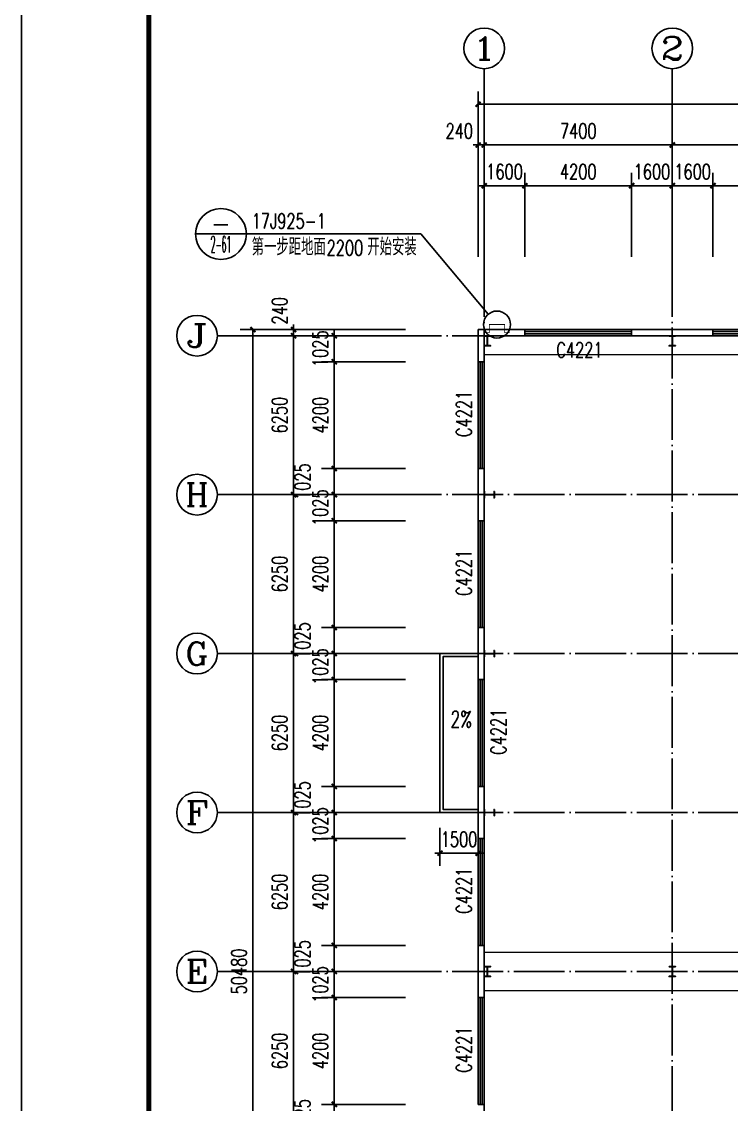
# Model space of a CAD drawing. Extents: x 13898408 to 14113608, y -853943 to -68012.
# Drawn here: x 13898408 to 13926331, y -393668 to -351093 of the extents above; entities that cross this region are included whole.
import ezdxf
from ezdxf.enums import TextEntityAlignment as Align

# ---------------------------------------------------------------- set-up
doc = ezdxf.new("R2010")
doc.units = 0
doc.header["$LTSCALE"] = 1000
doc.header["$MEASUREMENT"] = 0
doc.linetypes.add('DASH', pattern=[0.35, 0.25, -0.1])
doc.linetypes.add('DOTE', pattern=[2.42, 2, -0.2, 0.02, -0.2])
for name, color, linetype in [('AXIS', 3, 'Continuous'), ('AXIS_TEXT', 7, 'Continuous'), ('COLUMN', 2, 'Continuous'), ('DIM_LEAD', 3, 'Continuous'), ('DIM_SYMB', 3, 'Continuous'), ('DOTE', 1, 'DOTE'), ('PUB_DIM', 3, 'Continuous'), ('PUB_TEXT', 7, 'Continuous'), ('TK', 4, 'Continuous'), ('WALL-PARAPET', 6, 'Continuous'), ('WINDOW', 4, 'Continuous'), ('WINDOW_TEXT', 7, 'Continuous')]:
    doc.layers.add(name, color=color, linetype=linetype)
doc.styles.add('_TCH_AXIS', font='COMPLEX', dxfattribs={"bigfont": 'GBCBIG'})
doc.styles.add('_TCH_DIM', font='SIMPLEX', dxfattribs={"bigfont": 'GBCBIG'})
doc.styles.add('_TCH_DIM_T3', font='SIMPLEX', dxfattribs={"width": 0.705882, "bigfont": 'GBCBIG'})
doc.styles.add('_TCH_WINDOW', font='SIMPLEX', dxfattribs={"height": 3.5, "bigfont": 'GBCBIG'})
doc.styles.add('COMPLEX', font='COMPLEX')
doc.dimstyles.new('_TCH_ARCH&&200', dxfattribs={"dimtxt": 595, "dimasz": 200, "dimexe": 500, "dimexo": 600, "dimgap": 252.5, "dimtad": 1, "dimdec": 0, "dimzin": 0, "dimdsep": 46, "dimtxsty": '_TCH_DIM_T3', "dimblk": 'ARCHTICK', "dimcen": 0.09, "dimclrt": 7, "dimazin": 2, "dimtfac": 1, "dimtdec": 0, "dimtix": 1, "dimtmove": 2, "dimatfit": 3, "dimfxl": 0, "dimtolj": 1, "dimtzin": 0, "dimarcsym": 0})

# ---------------------------------------------------------------- blocks, each defined once
blk = doc.blocks.new('A$C797E1D2B')
at = {"layer": 'COLUMN'}
h = blk.add_hatch(color=256, dxfattribs=at)
h.paths.add_polyline_path([(125, 400), (250, 400), (250, 388), (130, 388), (130, 200), (125, 200)])
h.paths.add_polyline_path([(0, 400), (125, 400), (125, 200), (120, 200), (120, 388), (0, 388)])
h.paths.add_polyline_path([(0, 12), (120, 12), (120, 200), (125, 200), (125, 0), (0, 0)])
h.paths.add_polyline_path([(125, 200), (130, 200), (130, 12), (250, 12), (250, 0), (125, 0)])
blk.add_lwpolyline([(250, 0), (250, 12), (130, 12), (130, 388), (250, 388), (250, 400), (0, 400), (0, 388), (120, 388), (120, 12), (0, 12), (0, 0)], close=True, dxfattribs=at)
blk = doc.blocks.new('GeYuanFrame_86867253', base_point=(20.09, 4.53))
at = {"layer": 'TK'}
blk.add_lwpolyline([(20.09, 4.53), (20.09, 598.53), (1071.09, 598.53), (1071.09, 4.53)], close=True, dxfattribs=at)
at = {"layer": 'TK', "const_width": 1}
blk.add_lwpolyline([(45.09, 588.53), (1061.09, 588.53), (1061.09, 14.53), (45.09, 14.53)], close=True, dxfattribs=at)
blk = doc.blocks.new('$TCHSYS$WIN2D')
for p, q in [((-0.5, 0.5), (0.5, 0.5)), ((-0.5, 0.5), (-0.5, -0.5)), ((0.5, 0.5), (0.5, -0.5)), ((0.5, 0.167), (-0.5, 0.167)), ((0.5, -0.167), (-0.5, -0.167)), ((-0.5, -0.5), (0.5, -0.5))]:
    blk.add_line(p, q)
blk = doc.blocks.new('_AXISO')
blk.add_circle((0, 0), 0.5)
at = {"layer": 'AXIS_TEXT', "style": 'COMPLEX', "width": 1.041667}
blk.add_attdef('A', text='', height=0.56, dxfattribs=at).set_placement((-0.25, -0.28), (0.25, -0.28), align=Align.FIT)
blk = doc.blocks.new('_ArchTick')
at = {"color": 0, "linetype": 'ByBlock', "const_width": 0.4}
blk.add_lwpolyline([(-0.5, -0.5), (0.5, 0.5)], dxfattribs=at)
blk = doc.blocks.new('*D201')
at = {"layer": 'AXIS', "color": 0, "lineweight": -2}
for p, q in [((13913508, -363203), (13907008, -363203)), ((13907508, -413683), (13907508, -363203)), ((13913508, -413683), (13907008, -413683))]:
    blk.add_line(p, q, dxfattribs=at)
at = {"layer": 'Defpoints', "color": 0}
for p in [(13907508, -363203), (13914108, -363203), (13914108, -413683)]:
    blk.add_point(p, dxfattribs=at)
at = {"layer": 'AXIS', "color": 0, "lineweight": -2, "xscale": 200, "yscale": 200, "zscale": 200}
for p, rotation in [((13907508, -363203), 90), ((13907508, -413683), 270)]:
    blk.add_blockref('_ArchTick', p, dxfattribs=dict(at, rotation=rotation))
at = {"layer": 'AXIS', "color": 7, "insert": (13906958, -388443), "char_height": 595, "attachment_point": 5, "rotation": 90, "style": '_TCH_DIM_T3'}
blk.add_mtext('\\A1;50480', dxfattribs=at)
blk = doc.blocks.new('*D206')
at = {"layer": 'AXIS', "color": 0, "lineweight": -2}
for p, q in [((13913508, -388443), (13908608, -388443)), ((13909108, -394693), (13909108, -388443)), ((13913508, -394693), (13908608, -394693))]:
    blk.add_line(p, q, dxfattribs=at)
at = {"layer": 'Defpoints', "color": 0}
for p in [(13909108, -388443), (13914108, -388443), (13914108, -394693)]:
    blk.add_point(p, dxfattribs=at)
at = {"layer": 'AXIS', "color": 0, "lineweight": -2, "xscale": 200, "yscale": 200, "zscale": 200}
for p, rotation in [((13909108, -388443), 90), ((13909108, -394693), 270)]:
    blk.add_blockref('_ArchTick', p, dxfattribs=dict(at, rotation=rotation))
at = {"layer": 'AXIS', "color": 7, "insert": (13908558, -391568), "char_height": 595, "attachment_point": 5, "rotation": 90, "style": '_TCH_DIM_T3'}
blk.add_mtext('\\A1;6250', dxfattribs=at)
blk = doc.blocks.new('*D207')
at = {"layer": 'AXIS', "color": 0, "lineweight": -2}
for p, q in [((13913508, -382193), (13908608, -382193)), ((13909108, -388443), (13909108, -382193)), ((13913508, -388443), (13908608, -388443))]:
    blk.add_line(p, q, dxfattribs=at)
at = {"layer": 'Defpoints', "color": 0}
for p in [(13909108, -382193), (13914108, -382193), (13914108, -388443)]:
    blk.add_point(p, dxfattribs=at)
at = {"layer": 'AXIS', "color": 0, "lineweight": -2, "xscale": 200, "yscale": 200, "zscale": 200}
for p, rotation in [((13909108, -382193), 90), ((13909108, -388443), 270)]:
    blk.add_blockref('_ArchTick', p, dxfattribs=dict(at, rotation=rotation))
at = {"layer": 'AXIS', "color": 7, "insert": (13908558, -385318), "char_height": 595, "attachment_point": 5, "rotation": 90, "style": '_TCH_DIM_T3'}
blk.add_mtext('\\A1;6250', dxfattribs=at)
blk = doc.blocks.new('*D208')
at = {"layer": 'AXIS', "color": 0, "lineweight": -2}
for p, q in [((13913508, -375943), (13908608, -375943)), ((13909108, -382193), (13909108, -375943)), ((13913508, -382193), (13908608, -382193))]:
    blk.add_line(p, q, dxfattribs=at)
at = {"layer": 'Defpoints', "color": 0}
for p in [(13909108, -375943), (13914108, -375943), (13914108, -382193)]:
    blk.add_point(p, dxfattribs=at)
at = {"layer": 'AXIS', "color": 0, "lineweight": -2, "xscale": 200, "yscale": 200, "zscale": 200}
for p, rotation in [((13909108, -375943), 90), ((13909108, -382193), 270)]:
    blk.add_blockref('_ArchTick', p, dxfattribs=dict(at, rotation=rotation))
at = {"layer": 'AXIS', "color": 7, "insert": (13908558, -379068), "char_height": 595, "attachment_point": 5, "rotation": 90, "style": '_TCH_DIM_T3'}
blk.add_mtext('\\A1;6250', dxfattribs=at)
blk = doc.blocks.new('*D209')
at = {"layer": 'AXIS', "color": 0, "lineweight": -2}
for p, q in [((13913508, -369693), (13908608, -369693)), ((13909108, -375943), (13909108, -369693)), ((13913508, -375943), (13908608, -375943))]:
    blk.add_line(p, q, dxfattribs=at)
at = {"layer": 'Defpoints', "color": 0}
for p in [(13909108, -369693), (13914108, -369693), (13914108, -375943)]:
    blk.add_point(p, dxfattribs=at)
at = {"layer": 'AXIS', "color": 0, "lineweight": -2, "xscale": 200, "yscale": 200, "zscale": 200}
for p, rotation in [((13909108, -369693), 90), ((13909108, -375943), 270)]:
    blk.add_blockref('_ArchTick', p, dxfattribs=dict(at, rotation=rotation))
at = {"layer": 'AXIS', "color": 7, "insert": (13908558, -372818), "char_height": 595, "attachment_point": 5, "rotation": 90, "style": '_TCH_DIM_T3'}
blk.add_mtext('\\A1;6250', dxfattribs=at)
blk = doc.blocks.new('*D210')
at = {"layer": 'AXIS', "color": 0, "lineweight": -2}
for p, q in [((13913508, -363443), (13908608, -363443)), ((13909108, -369693), (13909108, -363443)), ((13913508, -369693), (13908608, -369693))]:
    blk.add_line(p, q, dxfattribs=at)
at = {"layer": 'Defpoints', "color": 0}
for p in [(13909108, -363443), (13914108, -363443), (13914108, -369693)]:
    blk.add_point(p, dxfattribs=at)
at = {"layer": 'AXIS', "color": 0, "lineweight": -2, "xscale": 200, "yscale": 200, "zscale": 200}
for p, rotation in [((13909108, -363443), 90), ((13909108, -369693), 270)]:
    blk.add_blockref('_ArchTick', p, dxfattribs=dict(at, rotation=rotation))
at = {"layer": 'AXIS', "color": 7, "insert": (13908558, -366568), "char_height": 595, "attachment_point": 5, "rotation": 90, "style": '_TCH_DIM_T3'}
blk.add_mtext('\\A1;6250', dxfattribs=at)
blk = doc.blocks.new('*D211')
at = {"layer": 'AXIS', "color": 0, "lineweight": -2}
for p, q in [((13909108, -363203), (13909108, -363003)), ((13913508, -363203), (13908608, -363203)), ((13913508, -363443), (13908608, -363443)), ((13909108, -363443), (13909108, -363203)), ((13909108, -363443), (13909108, -363643))]:
    blk.add_line(p, q, dxfattribs=at)
at = {"layer": 'Defpoints', "color": 0}
for p in [(13909108, -363203), (13914108, -363203), (13914108, -363443)]:
    blk.add_point(p, dxfattribs=at)
at = {"layer": 'AXIS', "color": 0, "lineweight": -2, "xscale": 200, "yscale": 200, "zscale": 200}
for p, rotation in [((13909108, -363203), 270), ((13909108, -363443), 90)]:
    blk.add_blockref('_ArchTick', p, dxfattribs=dict(at, rotation=rotation))
at = {"layer": 'AXIS', "color": 7, "insert": (13908558, -362463), "char_height": 595, "attachment_point": 5, "rotation": 90, "style": '_TCH_DIM_T3'}
blk.add_mtext('\\A1;240', dxfattribs=at)
blk = doc.blocks.new('*D212')
at = {"layer": 'AXIS', "color": 0, "lineweight": -2}
for p, q in [((13916368, -360343), (13916368, -353843)), ((14079648, -360343), (14079648, -353843)), ((13916368, -354343), (14079648, -354343))]:
    blk.add_line(p, q, dxfattribs=at)
at = {"layer": 'Defpoints', "color": 0}
for p in [(14079648, -354343), (13916368, -360943), (14079648, -360943)]:
    blk.add_point(p, dxfattribs=at)
at = {"layer": 'AXIS', "color": 0, "lineweight": -2, "xscale": 200, "yscale": 200, "zscale": 200, "rotation": 180}
blk.add_blockref('_ArchTick', (13916368, -354343), dxfattribs=at)
at = {"layer": 'AXIS', "color": 0, "lineweight": -2, "xscale": 200, "yscale": 200, "zscale": 200}
blk.add_blockref('_ArchTick', (14079648, -354343), dxfattribs=at)
at = {"layer": 'AXIS', "color": 7, "insert": (13998008, -353793), "char_height": 595, "attachment_point": 5, "style": '_TCH_DIM_T3'}
blk.add_mtext('\\A1;163280', dxfattribs=at)
blk = doc.blocks.new('*D213')
at = {"layer": 'AXIS', "color": 0, "lineweight": -2}
for p, q in [((13916368, -360343), (13916368, -355443)), ((13916608, -360343), (13916608, -355443)), ((13916368, -355943), (13916168, -355943)), ((13916368, -355943), (13916608, -355943)), ((13916608, -355943), (13916808, -355943))]:
    blk.add_line(p, q, dxfattribs=at)
at = {"layer": 'Defpoints', "color": 0}
for p in [(13916608, -355943), (13916368, -360943), (13916608, -360943)]:
    blk.add_point(p, dxfattribs=at)
at = {"layer": 'AXIS', "color": 0, "lineweight": -2, "xscale": 200, "yscale": 200, "zscale": 200}
blk.add_blockref('_ArchTick', (13916368, -355943), dxfattribs=at)
at = {"layer": 'AXIS', "color": 0, "lineweight": -2, "xscale": 200, "yscale": 200, "zscale": 200, "rotation": 180}
blk.add_blockref('_ArchTick', (13916608, -355943), dxfattribs=at)
at = {"layer": 'AXIS', "color": 7, "insert": (13915628, -355393), "char_height": 595, "attachment_point": 5, "style": '_TCH_DIM_T3'}
blk.add_mtext('\\A1;240', dxfattribs=at)
blk = doc.blocks.new('*D214')
at = {"layer": 'AXIS', "color": 0, "lineweight": -2}
for p, q in [((13916608, -360343), (13916608, -355443)), ((13924008, -360343), (13924008, -355443)), ((13916608, -355943), (13924008, -355943))]:
    blk.add_line(p, q, dxfattribs=at)
at = {"layer": 'Defpoints', "color": 0}
for p in [(13924008, -355943), (13916608, -360943), (13924008, -360943)]:
    blk.add_point(p, dxfattribs=at)
at = {"layer": 'AXIS', "color": 0, "lineweight": -2, "xscale": 200, "yscale": 200, "zscale": 200, "rotation": 180}
blk.add_blockref('_ArchTick', (13916608, -355943), dxfattribs=at)
at = {"layer": 'AXIS', "color": 0, "lineweight": -2, "xscale": 200, "yscale": 200, "zscale": 200}
blk.add_blockref('_ArchTick', (13924008, -355943), dxfattribs=at)
at = {"layer": 'AXIS', "color": 7, "insert": (13920308, -355393), "char_height": 595, "attachment_point": 5, "style": '_TCH_DIM_T3'}
blk.add_mtext('\\A1;7400', dxfattribs=at)
blk = doc.blocks.new('*D215')
at = {"layer": 'AXIS', "color": 0, "lineweight": -2}
for p, q in [((13924008, -360343), (13924008, -355443)), ((13931408, -360343), (13931408, -355443)), ((13924008, -355943), (13931408, -355943))]:
    blk.add_line(p, q, dxfattribs=at)
at = {"layer": 'Defpoints', "color": 0}
for p in [(13931408, -355943), (13924008, -360943), (13931408, -360943)]:
    blk.add_point(p, dxfattribs=at)
at = {"layer": 'AXIS', "color": 0, "lineweight": -2, "xscale": 200, "yscale": 200, "zscale": 200, "rotation": 180}
blk.add_blockref('_ArchTick', (13924008, -355943), dxfattribs=at)
at = {"layer": 'AXIS', "color": 0, "lineweight": -2, "xscale": 200, "yscale": 200, "zscale": 200}
blk.add_blockref('_ArchTick', (13931408, -355943), dxfattribs=at)
at = {"layer": 'AXIS', "color": 7, "insert": (13927708, -355393), "char_height": 595, "attachment_point": 5, "style": '_TCH_DIM_T3'}
blk.add_mtext('\\A1;7400', dxfattribs=at)
blk = doc.blocks.new('*D346')
at = {"layer": 'Defpoints', "color": 0}
for p in [(13914868, -382193), (13916368, -382193), (13916368, -383793)]:
    blk.add_point(p, dxfattribs=at)
at = {"layer": 'PUB_DIM', "color": 0, "lineweight": -2}
for p, q in [((13914868, -382793), (13914868, -384293)), ((13916368, -382793), (13916368, -384293)), ((13914868, -383793), (13914668, -383793)), ((13914868, -383793), (13916368, -383793)), ((13916368, -383793), (13916568, -383793))]:
    blk.add_line(p, q, dxfattribs=at)
at = {"layer": 'PUB_DIM', "color": 0, "lineweight": -2, "xscale": 200, "yscale": 200, "zscale": 200}
blk.add_blockref('_ArchTick', (13914868, -383793), dxfattribs=at)
at = {"layer": 'PUB_DIM', "color": 0, "lineweight": -2, "xscale": 200, "yscale": 200, "zscale": 200, "rotation": 180}
blk.add_blockref('_ArchTick', (13916368, -383793), dxfattribs=at)
at = {"layer": 'PUB_DIM', "color": 7, "insert": (13915618, -383243), "char_height": 595, "attachment_point": 5, "style": '_TCH_DIM_T3'}
blk.add_mtext('\\A1;1500', dxfattribs=at)
blk = doc.blocks.new('*D603')
at = {"layer": 'Defpoints', "color": 0}
for p in [(13910708, -393668), (13914108, -393668), (13914108, -394693)]:
    blk.add_point(p, dxfattribs=at)
at = {"layer": 'PUB_DIM', "color": 0, "lineweight": -2}
for p, q in [((13913508, -393668), (13910208, -393668)), ((13910708, -394693), (13910708, -393668)), ((13913508, -394693), (13910208, -394693))]:
    blk.add_line(p, q, dxfattribs=at)
at = {"layer": 'PUB_DIM', "color": 0, "lineweight": -2, "xscale": 200, "yscale": 200, "zscale": 200}
for p, rotation in [((13910708, -393668), 90), ((13910708, -394693), 270)]:
    blk.add_blockref('_ArchTick', p, dxfattribs=dict(at, rotation=rotation))
at = {"layer": 'PUB_DIM', "color": 7, "insert": (13909458, -394181), "char_height": 595, "attachment_point": 5, "rotation": 90, "style": '_TCH_DIM_T3'}
blk.add_mtext('\\A1;1025', dxfattribs=at)
blk = doc.blocks.new('*D604')
at = {"layer": 'Defpoints', "color": 0}
for p in [(13910708, -389468), (13914108, -389468), (13914108, -393668)]:
    blk.add_point(p, dxfattribs=at)
at = {"layer": 'PUB_DIM', "color": 0, "lineweight": -2}
for p, q in [((13913508, -389468), (13910208, -389468)), ((13910708, -393668), (13910708, -389468)), ((13913508, -393668), (13910208, -393668))]:
    blk.add_line(p, q, dxfattribs=at)
at = {"layer": 'PUB_DIM', "color": 0, "lineweight": -2, "xscale": 200, "yscale": 200, "zscale": 200}
for p, rotation in [((13910708, -389468), 90), ((13910708, -393668), 270)]:
    blk.add_blockref('_ArchTick', p, dxfattribs=dict(at, rotation=rotation))
at = {"layer": 'PUB_DIM', "color": 7, "insert": (13910158, -391568), "char_height": 595, "attachment_point": 5, "rotation": 90, "style": '_TCH_DIM_T3'}
blk.add_mtext('\\A1;4200', dxfattribs=at)
blk = doc.blocks.new('*D605')
at = {"layer": 'Defpoints', "color": 0}
for p in [(13910708, -388443), (13914108, -388443), (13914108, -389468)]:
    blk.add_point(p, dxfattribs=at)
at = {"layer": 'PUB_DIM', "color": 0, "lineweight": -2}
for p, q in [((13910708, -388443), (13910708, -388243)), ((13913508, -388443), (13910208, -388443)), ((13910708, -389468), (13910708, -388443)), ((13913508, -389468), (13910208, -389468)), ((13910708, -389468), (13910708, -389668))]:
    blk.add_line(p, q, dxfattribs=at)
at = {"layer": 'PUB_DIM', "color": 0, "lineweight": -2, "xscale": 200, "yscale": 200, "zscale": 200}
for p, rotation in [((13910708, -388443), 270), ((13910708, -389468), 90)]:
    blk.add_blockref('_ArchTick', p, dxfattribs=dict(at, rotation=rotation))
at = {"layer": 'PUB_DIM', "color": 7, "insert": (13910158, -388956), "char_height": 595, "attachment_point": 5, "rotation": 90, "style": '_TCH_DIM_T3'}
blk.add_mtext('\\A1;1025', dxfattribs=at)
blk = doc.blocks.new('*D606')
at = {"layer": 'Defpoints', "color": 0}
for p in [(13910708, -387418), (13914108, -387418), (13914108, -388443)]:
    blk.add_point(p, dxfattribs=at)
at = {"layer": 'PUB_DIM', "color": 0, "lineweight": -2}
for p, q in [((13913508, -387418), (13910208, -387418)), ((13910708, -388443), (13910708, -387418)), ((13913508, -388443), (13910208, -388443))]:
    blk.add_line(p, q, dxfattribs=at)
at = {"layer": 'PUB_DIM', "color": 0, "lineweight": -2, "xscale": 200, "yscale": 200, "zscale": 200}
for p, rotation in [((13910708, -387418), 90), ((13910708, -388443), 270)]:
    blk.add_blockref('_ArchTick', p, dxfattribs=dict(at, rotation=rotation))
at = {"layer": 'PUB_DIM', "color": 7, "insert": (13909458, -387931), "char_height": 595, "attachment_point": 5, "rotation": 90, "style": '_TCH_DIM_T3'}
blk.add_mtext('\\A1;1025', dxfattribs=at)
blk = doc.blocks.new('*D607')
at = {"layer": 'Defpoints', "color": 0}
for p in [(13910708, -383218), (13914108, -383218), (13914108, -387418)]:
    blk.add_point(p, dxfattribs=at)
at = {"layer": 'PUB_DIM', "color": 0, "lineweight": -2}
for p, q in [((13913508, -383218), (13910208, -383218)), ((13910708, -387418), (13910708, -383218)), ((13913508, -387418), (13910208, -387418))]:
    blk.add_line(p, q, dxfattribs=at)
at = {"layer": 'PUB_DIM', "color": 0, "lineweight": -2, "xscale": 200, "yscale": 200, "zscale": 200}
for p, rotation in [((13910708, -383218), 90), ((13910708, -387418), 270)]:
    blk.add_blockref('_ArchTick', p, dxfattribs=dict(at, rotation=rotation))
at = {"layer": 'PUB_DIM', "color": 7, "insert": (13910158, -385318), "char_height": 595, "attachment_point": 5, "rotation": 90, "style": '_TCH_DIM_T3'}
blk.add_mtext('\\A1;4200', dxfattribs=at)
blk = doc.blocks.new('*D608')
at = {"layer": 'Defpoints', "color": 0}
for p in [(13910708, -382193), (13914108, -382193), (13914108, -383218)]:
    blk.add_point(p, dxfattribs=at)
at = {"layer": 'PUB_DIM', "color": 0, "lineweight": -2}
for p, q in [((13913508, -382193), (13910208, -382193)), ((13910708, -382193), (13910708, -381993)), ((13910708, -383218), (13910708, -382193)), ((13913508, -383218), (13910208, -383218)), ((13910708, -383218), (13910708, -383418))]:
    blk.add_line(p, q, dxfattribs=at)
at = {"layer": 'PUB_DIM', "color": 0, "lineweight": -2, "xscale": 200, "yscale": 200, "zscale": 200}
for p, rotation in [((13910708, -382193), 270), ((13910708, -383218), 90)]:
    blk.add_blockref('_ArchTick', p, dxfattribs=dict(at, rotation=rotation))
at = {"layer": 'PUB_DIM', "color": 7, "insert": (13910158, -382706), "char_height": 595, "attachment_point": 5, "rotation": 90, "style": '_TCH_DIM_T3'}
blk.add_mtext('\\A1;1025', dxfattribs=at)
blk = doc.blocks.new('*D609')
at = {"layer": 'Defpoints', "color": 0}
for p in [(13910708, -381168), (13914108, -381168), (13914108, -382193)]:
    blk.add_point(p, dxfattribs=at)
at = {"layer": 'PUB_DIM', "color": 0, "lineweight": -2}
for p, q in [((13913508, -381168), (13910208, -381168)), ((13910708, -382193), (13910708, -381168)), ((13913508, -382193), (13910208, -382193))]:
    blk.add_line(p, q, dxfattribs=at)
at = {"layer": 'PUB_DIM', "color": 0, "lineweight": -2, "xscale": 200, "yscale": 200, "zscale": 200}
for p, rotation in [((13910708, -381168), 90), ((13910708, -382193), 270)]:
    blk.add_blockref('_ArchTick', p, dxfattribs=dict(at, rotation=rotation))
at = {"layer": 'PUB_DIM', "color": 7, "insert": (13909458, -381681), "char_height": 595, "attachment_point": 5, "rotation": 90, "style": '_TCH_DIM_T3'}
blk.add_mtext('\\A1;1025', dxfattribs=at)
blk = doc.blocks.new('*D610')
at = {"layer": 'Defpoints', "color": 0}
for p in [(13910708, -376968), (13914108, -376968), (13914108, -381168)]:
    blk.add_point(p, dxfattribs=at)
at = {"layer": 'PUB_DIM', "color": 0, "lineweight": -2}
for p, q in [((13913508, -376968), (13910208, -376968)), ((13910708, -381168), (13910708, -376968)), ((13913508, -381168), (13910208, -381168))]:
    blk.add_line(p, q, dxfattribs=at)
at = {"layer": 'PUB_DIM', "color": 0, "lineweight": -2, "xscale": 200, "yscale": 200, "zscale": 200}
for p, rotation in [((13910708, -376968), 90), ((13910708, -381168), 270)]:
    blk.add_blockref('_ArchTick', p, dxfattribs=dict(at, rotation=rotation))
at = {"layer": 'PUB_DIM', "color": 7, "insert": (13910158, -379068), "char_height": 595, "attachment_point": 5, "rotation": 90, "style": '_TCH_DIM_T3'}
blk.add_mtext('\\A1;4200', dxfattribs=at)
blk = doc.blocks.new('*D611')
at = {"layer": 'Defpoints', "color": 0}
for p in [(13910708, -375943), (13914108, -375943), (13914108, -376968)]:
    blk.add_point(p, dxfattribs=at)
at = {"layer": 'PUB_DIM', "color": 0, "lineweight": -2}
for p, q in [((13910708, -375943), (13910708, -375743)), ((13913508, -375943), (13910208, -375943)), ((13910708, -376968), (13910708, -375943)), ((13913508, -376968), (13910208, -376968)), ((13910708, -376968), (13910708, -377168))]:
    blk.add_line(p, q, dxfattribs=at)
at = {"layer": 'PUB_DIM', "color": 0, "lineweight": -2, "xscale": 200, "yscale": 200, "zscale": 200}
for p, rotation in [((13910708, -375943), 270), ((13910708, -376968), 90)]:
    blk.add_blockref('_ArchTick', p, dxfattribs=dict(at, rotation=rotation))
at = {"layer": 'PUB_DIM', "color": 7, "insert": (13910158, -376456), "char_height": 595, "attachment_point": 5, "rotation": 90, "style": '_TCH_DIM_T3'}
blk.add_mtext('\\A1;1025', dxfattribs=at)
blk = doc.blocks.new('*D612')
at = {"layer": 'Defpoints', "color": 0}
for p in [(13910708, -374918), (13914108, -374918), (13914108, -375943)]:
    blk.add_point(p, dxfattribs=at)
at = {"layer": 'PUB_DIM', "color": 0, "lineweight": -2}
for p, q in [((13913508, -374918), (13910208, -374918)), ((13910708, -375943), (13910708, -374918)), ((13913508, -375943), (13910208, -375943))]:
    blk.add_line(p, q, dxfattribs=at)
at = {"layer": 'PUB_DIM', "color": 0, "lineweight": -2, "xscale": 200, "yscale": 200, "zscale": 200}
for p, rotation in [((13910708, -374918), 90), ((13910708, -375943), 270)]:
    blk.add_blockref('_ArchTick', p, dxfattribs=dict(at, rotation=rotation))
at = {"layer": 'PUB_DIM', "color": 7, "insert": (13909458, -375431), "char_height": 595, "attachment_point": 5, "rotation": 90, "style": '_TCH_DIM_T3'}
blk.add_mtext('\\A1;1025', dxfattribs=at)
blk = doc.blocks.new('*D613')
at = {"layer": 'Defpoints', "color": 0}
for p in [(13910708, -370718), (13914108, -370718), (13914108, -374918)]:
    blk.add_point(p, dxfattribs=at)
at = {"layer": 'PUB_DIM', "color": 0, "lineweight": -2}
for p, q in [((13913508, -370718), (13910208, -370718)), ((13910708, -374918), (13910708, -370718)), ((13913508, -374918), (13910208, -374918))]:
    blk.add_line(p, q, dxfattribs=at)
at = {"layer": 'PUB_DIM', "color": 0, "lineweight": -2, "xscale": 200, "yscale": 200, "zscale": 200}
for p, rotation in [((13910708, -370718), 90), ((13910708, -374918), 270)]:
    blk.add_blockref('_ArchTick', p, dxfattribs=dict(at, rotation=rotation))
at = {"layer": 'PUB_DIM', "color": 7, "insert": (13910158, -372818), "char_height": 595, "attachment_point": 5, "rotation": 90, "style": '_TCH_DIM_T3'}
blk.add_mtext('\\A1;4200', dxfattribs=at)
blk = doc.blocks.new('*D614')
at = {"layer": 'Defpoints', "color": 0}
for p in [(13910708, -369693), (13914108, -369693), (13914108, -370718)]:
    blk.add_point(p, dxfattribs=at)
at = {"layer": 'PUB_DIM', "color": 0, "lineweight": -2}
for p, q in [((13910708, -369693), (13910708, -369493)), ((13913508, -369693), (13910208, -369693)), ((13910708, -370718), (13910708, -369693)), ((13913508, -370718), (13910208, -370718)), ((13910708, -370718), (13910708, -370918))]:
    blk.add_line(p, q, dxfattribs=at)
at = {"layer": 'PUB_DIM', "color": 0, "lineweight": -2, "xscale": 200, "yscale": 200, "zscale": 200}
for p, rotation in [((13910708, -369693), 270), ((13910708, -370718), 90)]:
    blk.add_blockref('_ArchTick', p, dxfattribs=dict(at, rotation=rotation))
at = {"layer": 'PUB_DIM', "color": 7, "insert": (13910158, -370206), "char_height": 595, "attachment_point": 5, "rotation": 90, "style": '_TCH_DIM_T3'}
blk.add_mtext('\\A1;1025', dxfattribs=at)
blk = doc.blocks.new('*D615')
at = {"layer": 'Defpoints', "color": 0}
for p in [(13910708, -368668), (13914108, -368668), (13914108, -369693)]:
    blk.add_point(p, dxfattribs=at)
at = {"layer": 'PUB_DIM', "color": 0, "lineweight": -2}
for p, q in [((13913508, -368668), (13910208, -368668)), ((13910708, -369693), (13910708, -368668)), ((13913508, -369693), (13910208, -369693))]:
    blk.add_line(p, q, dxfattribs=at)
at = {"layer": 'PUB_DIM', "color": 0, "lineweight": -2, "xscale": 200, "yscale": 200, "zscale": 200}
for p, rotation in [((13910708, -368668), 90), ((13910708, -369693), 270)]:
    blk.add_blockref('_ArchTick', p, dxfattribs=dict(at, rotation=rotation))
at = {"layer": 'PUB_DIM', "color": 7, "insert": (13909458, -369181), "char_height": 595, "attachment_point": 5, "rotation": 90, "style": '_TCH_DIM_T3'}
blk.add_mtext('\\A1;1025', dxfattribs=at)
blk = doc.blocks.new('*D616')
at = {"layer": 'Defpoints', "color": 0}
for p in [(13910708, -364468), (13914108, -364468), (13914108, -368668)]:
    blk.add_point(p, dxfattribs=at)
at = {"layer": 'PUB_DIM', "color": 0, "lineweight": -2}
for p, q in [((13913508, -364468), (13910208, -364468)), ((13910708, -368668), (13910708, -364468)), ((13913508, -368668), (13910208, -368668))]:
    blk.add_line(p, q, dxfattribs=at)
at = {"layer": 'PUB_DIM', "color": 0, "lineweight": -2, "xscale": 200, "yscale": 200, "zscale": 200}
for p, rotation in [((13910708, -364468), 90), ((13910708, -368668), 270)]:
    blk.add_blockref('_ArchTick', p, dxfattribs=dict(at, rotation=rotation))
at = {"layer": 'PUB_DIM', "color": 7, "insert": (13910158, -366568), "char_height": 595, "attachment_point": 5, "rotation": 90, "style": '_TCH_DIM_T3'}
blk.add_mtext('\\A1;4200', dxfattribs=at)
blk = doc.blocks.new('*D617')
at = {"layer": 'Defpoints', "color": 0}
for p in [(13910708, -363443), (13914108, -363443), (13914108, -364468)]:
    blk.add_point(p, dxfattribs=at)
at = {"layer": 'PUB_DIM', "color": 0, "lineweight": -2}
for p, q in [((13913508, -363443), (13910208, -363443)), ((13910708, -363443), (13910708, -363243)), ((13910708, -364468), (13910708, -363443)), ((13913508, -364468), (13910208, -364468)), ((13910708, -364468), (13910708, -364668))]:
    blk.add_line(p, q, dxfattribs=at)
at = {"layer": 'PUB_DIM', "color": 0, "lineweight": -2, "xscale": 200, "yscale": 200, "zscale": 200}
for p, rotation in [((13910708, -363443), 270), ((13910708, -364468), 90)]:
    blk.add_blockref('_ArchTick', p, dxfattribs=dict(at, rotation=rotation))
at = {"layer": 'PUB_DIM', "color": 7, "insert": (13910158, -363956), "char_height": 595, "attachment_point": 5, "rotation": 90, "style": '_TCH_DIM_T3'}
blk.add_mtext('\\A1;1025', dxfattribs=at)
blk = doc.blocks.new('*D642')
at = {"layer": 'Defpoints', "color": 0}
for p in [(13918208, -357543), (13916608, -360943), (13918208, -360943)]:
    blk.add_point(p, dxfattribs=at)
at = {"layer": 'PUB_DIM', "color": 0, "lineweight": -2}
for p, q in [((13916608, -360343), (13916608, -357043)), ((13918208, -360343), (13918208, -357043)), ((13916608, -357543), (13916408, -357543)), ((13916608, -357543), (13918208, -357543)), ((13918208, -357543), (13918408, -357543))]:
    blk.add_line(p, q, dxfattribs=at)
at = {"layer": 'PUB_DIM', "color": 0, "lineweight": -2, "xscale": 200, "yscale": 200, "zscale": 200}
blk.add_blockref('_ArchTick', (13916608, -357543), dxfattribs=at)
at = {"layer": 'PUB_DIM', "color": 0, "lineweight": -2, "xscale": 200, "yscale": 200, "zscale": 200, "rotation": 180}
blk.add_blockref('_ArchTick', (13918208, -357543), dxfattribs=at)
at = {"layer": 'PUB_DIM', "color": 7, "insert": (13917408, -356993), "char_height": 595, "attachment_point": 5, "style": '_TCH_DIM_T3'}
blk.add_mtext('\\A1;1600', dxfattribs=at)
blk = doc.blocks.new('*D643')
at = {"layer": 'Defpoints', "color": 0}
for p in [(13922408, -357543), (13918208, -360943), (13922408, -360943)]:
    blk.add_point(p, dxfattribs=at)
at = {"layer": 'PUB_DIM', "color": 0, "lineweight": -2}
for p, q in [((13918208, -360343), (13918208, -357043)), ((13922408, -360343), (13922408, -357043)), ((13918208, -357543), (13922408, -357543))]:
    blk.add_line(p, q, dxfattribs=at)
at = {"layer": 'PUB_DIM', "color": 0, "lineweight": -2, "xscale": 200, "yscale": 200, "zscale": 200, "rotation": 180}
blk.add_blockref('_ArchTick', (13918208, -357543), dxfattribs=at)
at = {"layer": 'PUB_DIM', "color": 0, "lineweight": -2, "xscale": 200, "yscale": 200, "zscale": 200}
blk.add_blockref('_ArchTick', (13922408, -357543), dxfattribs=at)
at = {"layer": 'PUB_DIM', "color": 7, "insert": (13920308, -356993), "char_height": 595, "attachment_point": 5, "style": '_TCH_DIM_T3'}
blk.add_mtext('\\A1;4200', dxfattribs=at)
blk = doc.blocks.new('*D644')
at = {"layer": 'Defpoints', "color": 0}
for p in [(13924008, -357543), (13922408, -360943), (13924008, -360943)]:
    blk.add_point(p, dxfattribs=at)
at = {"layer": 'PUB_DIM', "color": 0, "lineweight": -2}
for p, q in [((13922408, -360343), (13922408, -357043)), ((13924008, -360343), (13924008, -357043)), ((13922408, -357543), (13922208, -357543)), ((13922408, -357543), (13924008, -357543)), ((13924008, -357543), (13924208, -357543))]:
    blk.add_line(p, q, dxfattribs=at)
at = {"layer": 'PUB_DIM', "color": 0, "lineweight": -2, "xscale": 200, "yscale": 200, "zscale": 200}
blk.add_blockref('_ArchTick', (13922408, -357543), dxfattribs=at)
at = {"layer": 'PUB_DIM', "color": 0, "lineweight": -2, "xscale": 200, "yscale": 200, "zscale": 200, "rotation": 180}
blk.add_blockref('_ArchTick', (13924008, -357543), dxfattribs=at)
at = {"layer": 'PUB_DIM', "color": 7, "insert": (13923208, -356993), "char_height": 595, "attachment_point": 5, "style": '_TCH_DIM_T3'}
blk.add_mtext('\\A1;1600', dxfattribs=at)
blk = doc.blocks.new('*D645')
at = {"layer": 'Defpoints', "color": 0}
for p in [(13925608, -357543), (13924008, -360943), (13925608, -360943)]:
    blk.add_point(p, dxfattribs=at)
at = {"layer": 'PUB_DIM', "color": 0, "lineweight": -2}
for p, q in [((13924008, -360343), (13924008, -357043)), ((13925608, -360343), (13925608, -357043)), ((13924008, -357543), (13923808, -357543)), ((13924008, -357543), (13925608, -357543)), ((13925608, -357543), (13925808, -357543))]:
    blk.add_line(p, q, dxfattribs=at)
at = {"layer": 'PUB_DIM', "color": 0, "lineweight": -2, "xscale": 200, "yscale": 200, "zscale": 200}
blk.add_blockref('_ArchTick', (13924008, -357543), dxfattribs=at)
at = {"layer": 'PUB_DIM', "color": 0, "lineweight": -2, "xscale": 200, "yscale": 200, "zscale": 200, "rotation": 180}
blk.add_blockref('_ArchTick', (13925608, -357543), dxfattribs=at)
at = {"layer": 'PUB_DIM', "color": 7, "insert": (13924808, -356993), "char_height": 595, "attachment_point": 5, "style": '_TCH_DIM_T3'}
blk.add_mtext('\\A1;1600', dxfattribs=at)
blk = doc.blocks.new('*D646')
at = {"layer": 'Defpoints', "color": 0}
for p in [(13929808, -357543), (13925608, -360943), (13929808, -360943)]:
    blk.add_point(p, dxfattribs=at)
at = {"layer": 'PUB_DIM', "color": 0, "lineweight": -2}
for p, q in [((13925608, -360343), (13925608, -357043)), ((13929808, -360343), (13929808, -357043)), ((13925608, -357543), (13929808, -357543))]:
    blk.add_line(p, q, dxfattribs=at)
at = {"layer": 'PUB_DIM', "color": 0, "lineweight": -2, "xscale": 200, "yscale": 200, "zscale": 200, "rotation": 180}
blk.add_blockref('_ArchTick', (13925608, -357543), dxfattribs=at)
at = {"layer": 'PUB_DIM', "color": 0, "lineweight": -2, "xscale": 200, "yscale": 200, "zscale": 200}
blk.add_blockref('_ArchTick', (13929808, -357543), dxfattribs=at)
at = {"layer": 'PUB_DIM', "color": 7, "insert": (13927708, -356993), "char_height": 595, "attachment_point": 5, "style": '_TCH_DIM_T3'}
blk.add_mtext('\\A1;4200', dxfattribs=at)

msp = doc.modelspace()

# ---------------------------------------------------------------- linework, layer by layer
at = {"const_width": 30}
msp.add_lwpolyline([(13916608, -363323.1), (13916808, -363323.1), (13916808, -363003.1), (13917408, -363003.1), (13917408, -363323.1), (13917608, -363323.1)], dxfattribs=at)
at = {"linetype": 'DASH', "ltscale": 2, "const_width": 50}
for points in [[(14079408, -364193.1), (13916608, -364193.1)], [(14079408, -387693.1), (13916608, -387693.1)], [(14079408, -389193.1), (13916608, -389193.1)]]:
    msp.add_lwpolyline(points, dxfattribs=at)
at = {"ltscale": 0.5}
for points in [[(13916368, -382193.1), (13914868, -382193.1), (13914868, -375943.1), (13916368, -375943.1)], [(13916368, -382073.1), (13914988, -382073.1), (13914988, -376063.1), (13916368, -376063.1)]]:
    msp.add_lwpolyline(points, dxfattribs=at)
at = {"layer": 'AXIS'}
for p, q in [((13916608, -360943.1), (13916608, -352943.1)), ((13924008, -360943.1), (13924008, -352943.1)), ((13914108, -363443.1), (13906108, -363443.1)), ((13914108, -369693.1), (13906108, -369693.1)), ((13914108, -375943.1), (13906108, -375943.1)), ((13914108, -382193.1), (13906108, -382193.1)), ((13914108, -388443.1), (13906108, -388443.1))]:
    msp.add_line(p, q, dxfattribs=at)
at = {"layer": 'DIM_LEAD'}
for p, q in [((13907248.4, -359443.1), (13905248.4, -359443.1)), ((13914108, -359443.1), (13907248.4, -359443.1)), ((13916766.3, -362597.6), (13914108, -359443.1))]:
    msp.add_line(p, q, dxfattribs=at)
for centre, radius in [((13906248.4, -359443.1), 1000), ((13917108, -363003.1), 530.2)]:
    msp.add_circle(centre, radius, dxfattribs=at)
at = {"layer": 'DIM_SYMB'}
msp.add_lwpolyline([(13916238, -379068.1, 0, 0, 0), (13915588, -379068.1, 120, 0, 0), (13915138, -379068.1, 0, 0, 0)], format="xyseb", dxfattribs=at)
at = {"layer": 'DOTE'}
for p, q in [((13916608, -415943.1), (13916608, -360943.1)), ((13924008, -415943.1), (13924008, -360943.1)), ((14081908, -363443.1), (13914108, -363443.1)), ((14081908, -369693.1), (13914108, -369693.1)), ((14081908, -375943.1), (13914108, -375943.1)), ((14081908, -382193.1), (13914108, -382193.1)), ((14081908, -388443.1), (13914108, -388443.1))]:
    msp.add_line(p, q, dxfattribs=at)
at = {"layer": 'WALL-PARAPET'}
for p, q in [((13916368, -363203.1), (13916368, -364468.1)), ((13918208, -363203.1), (13916368, -363203.1)), ((13916608, -364468.1), (13916608, -363443.1)), ((13916608, -363443.1), (13918208, -363443.1)), ((13918208, -363443.1), (13918208, -363203.1)), ((13925608, -363203.1), (13922408, -363203.1)), ((13922408, -363203.1), (13922408, -363443.1)), ((13922408, -363443.1), (13925608, -363443.1)), ((13925608, -363443.1), (13925608, -363203.1)), ((13916368, -364468.1), (13916608, -364468.1)), ((13916368, -368668.1), (13916368, -370718.1)), ((13916608, -368668.1), (13916368, -368668.1)), ((13916608, -370718.1), (13916608, -368668.1)), ((13916368, -370718.1), (13916608, -370718.1)), ((13916368, -374918.1), (13916368, -376968.1)), ((13916608, -374918.1), (13916368, -374918.1)), ((13916608, -376968.1), (13916608, -374918.1)), ((13916368, -376968.1), (13916608, -376968.1)), ((13916368, -381168.1), (13916368, -383218.1)), ((13916608, -381168.1), (13916368, -381168.1)), ((13916608, -383218.1), (13916608, -381168.1)), ((13916368, -383218.1), (13916608, -383218.1)), ((13916368, -387418.1), (13916368, -389468.1)), ((13916608, -387418.1), (13916368, -387418.1)), ((13916608, -389468.1), (13916608, -387418.1)), ((13916368, -389468.1), (13916608, -389468.1))]:
    msp.add_line(p, q, dxfattribs=at)

# ---------------------------------------------------------------- block references
at = {"xscale": 200, "yscale": 200, "zscale": 200}
msp.add_blockref('GeYuanFrame_86867253', (13898408, -447843.1), dxfattribs=at)
for p, rotation in [((13916858, -363443.1), 180), ((13924133, -363443.1), 180), ((13917008, -369818.1), 89.99999999999999), ((13917008, -376068.1), 89.99999999999999), ((13917008, -382318.1), 89.99999999999999), ((13916858, -388243.1), 180), ((13924133, -388243.1), 180)]:
    msp.add_blockref('A$C797E1D2B', p, dxfattribs=dict(rotation=rotation))
at = {"layer": 'AXIS'}
ref = msp.add_blockref('_AXISO', (13916608, -352143.1), dxfattribs=dict(at, xscale=1600, yscale=1600, zscale=1600))
ref.add_attrib('A', '1', dxfattribs={"layer": 'AXIS_TEXT', "ltscale": 0.5, "height": 905.1, "style": '_TCH_AXIS', "width": 2.333333}).set_placement((13916155.4, -352595.6), (13917060.5, -352595.6), align=Align.FIT)
ref = msp.add_blockref('_AXISO', (13924008, -352143.1), dxfattribs=dict(at, xscale=1600, yscale=1600, zscale=1600))
ref.add_attrib('A', '2', dxfattribs={"layer": 'AXIS_TEXT', "ltscale": 0.5, "height": 905.1, "style": '_TCH_AXIS', "width": 1.5}).set_placement((13923555.4, -352595.6), (13924460.5, -352595.6), align=Align.FIT)
ref = msp.add_blockref('_AXISO', (13905308, -363443.1), dxfattribs=dict(at, xscale=1600, yscale=1600, zscale=1600))
ref.add_attrib('A', 'J', dxfattribs={"layer": 'AXIS_TEXT', "ltscale": 0.5, "height": 905.1, "style": '_TCH_AXIS', "width": 1.909091}).set_placement((13904855.4, -363895.6), (13905760.5, -363895.6), align=Align.FIT)
ref = msp.add_blockref('_AXISO', (13905308, -369693.1), dxfattribs=dict(at, xscale=1600, yscale=1600, zscale=1600))
ref.add_attrib('A', 'H', dxfattribs={"layer": 'AXIS_TEXT', "ltscale": 0.5, "height": 905.1, "style": '_TCH_AXIS', "width": 1.05}).set_placement((13904855.4, -370145.6), (13905760.5, -370145.6), align=Align.FIT)
ref = msp.add_blockref('_AXISO', (13905308, -375943.1), dxfattribs=dict(at, xscale=1600, yscale=1600, zscale=1600))
ref.add_attrib('A', 'G', dxfattribs={"layer": 'AXIS_TEXT', "ltscale": 0.5, "height": 905.1, "style": '_TCH_AXIS', "width": 1.166667}).set_placement((13904855.4, -376395.6), (13905760.5, -376395.6), align=Align.FIT)
ref = msp.add_blockref('_AXISO', (13905308, -382193.1), dxfattribs=dict(at, xscale=1600, yscale=1600, zscale=1600))
ref.add_attrib('A', 'F', dxfattribs={"layer": 'AXIS_TEXT', "ltscale": 0.5, "height": 905.1, "style": '_TCH_AXIS', "width": 1.3125}).set_placement((13904855.4, -382645.6), (13905760.5, -382645.6), align=Align.FIT)
ref = msp.add_blockref('_AXISO', (13905308, -388443.1), dxfattribs=dict(at, xscale=1600, yscale=1600, zscale=1600))
ref.add_attrib('A', 'E', dxfattribs={"layer": 'AXIS_TEXT', "ltscale": 0.5, "height": 905.1, "style": '_TCH_AXIS', "width": 1.3125}).set_placement((13904855.4, -388895.6), (13905760.5, -388895.6), align=Align.FIT)
at = {"layer": 'WINDOW'}
ref = msp.add_blockref('$TCHSYS$WIN2D', (13920308, -363323.1), dxfattribs=dict(at, xscale=4200, yscale=-240, zscale=4200, rotation=180))
ref.add_attrib('A', 'C4221', (13919448, -364300.4), dxfattribs={"layer": 'WINDOW_TEXT', "ltscale": 0.5, "height": 595, "style": '_TCH_WINDOW', "width": 0.705882})
ref = msp.add_blockref('$TCHSYS$WIN2D', (13927708, -363323.1), dxfattribs=dict(at, xscale=4200, yscale=-240, zscale=4200, rotation=180))
ref.add_attrib('A', 'C4221', (13926848, -364300.4), dxfattribs={"layer": 'WINDOW_TEXT', "ltscale": 0.5, "height": 595, "style": '_TCH_WINDOW', "width": 0.705882})
ref = msp.add_blockref('$TCHSYS$WIN2D', (13916488, -366568.1), dxfattribs=dict(at, xscale=-4200, yscale=240, zscale=-4200, rotation=270))
ref.add_attrib('A', 'C4221', (13916105.7, -367428.1), dxfattribs={"layer": 'WINDOW_TEXT', "ltscale": 0.5, "height": 595, "rotation": 90, "style": '_TCH_WINDOW', "width": 0.705882})
ref = msp.add_blockref('$TCHSYS$WIN2D', (13916488, -372818.1), dxfattribs=dict(at, xscale=-4200, yscale=240, zscale=-4200, rotation=270))
ref.add_attrib('A', 'C4221', (13916105.7, -373678.1), dxfattribs={"layer": 'WINDOW_TEXT', "ltscale": 0.5, "height": 595, "rotation": 90, "style": '_TCH_WINDOW', "width": 0.705882})
ref = msp.add_blockref('$TCHSYS$WIN2D', (13916488, -379068.1), dxfattribs=dict(at, xscale=-4200, yscale=-240, zscale=-4200, rotation=270))
ref.add_attrib('A', 'C4221', (13917465.3, -379928.1), dxfattribs={"layer": 'WINDOW_TEXT', "ltscale": 0.5, "height": 595, "rotation": 90, "style": '_TCH_WINDOW', "width": 0.705882})
ref = msp.add_blockref('$TCHSYS$WIN2D', (13916488, -385318.1), dxfattribs=dict(at, xscale=-4200, yscale=240, zscale=-4200, rotation=270))
ref.add_attrib('A', 'C4221', (13916105.7, -386178.1), dxfattribs={"layer": 'WINDOW_TEXT', "ltscale": 0.5, "height": 595, "rotation": 90, "style": '_TCH_WINDOW', "width": 0.705882})
ref = msp.add_blockref('$TCHSYS$WIN2D', (13916488, -391568.1), dxfattribs=dict(at, xscale=-4200, yscale=240, zscale=-4200, rotation=270))
ref.add_attrib('A', 'C4221', (13916105.7, -392428.1), dxfattribs={"layer": 'WINDOW_TEXT', "ltscale": 0.5, "height": 595, "rotation": 90, "style": '_TCH_WINDOW', "width": 0.705882})

# ---------------------------------------------------------------- texts
at = {"layer": 'PUB_TEXT', "style": '_TCH_DIM', "width": 0.705882}
for s, height, p in [('17J925-1', 595, (13907458.4, -359233.1)), ('2200', 595, (13910407.4, -360286.1)), ('2%%%', 637.5, (13915280.8, -378843.1))]:
    msp.add_text(s, height=height, dxfattribs=at).set_placement(p)
at = {"layer": 'PUB_TEXT', "style": '_TCH_DIM'}
for s, height, width, p, p2 in [('-', 644, 1.458333, (13905845.9, -359362.6), (13906650.9, -359362.6)), ('2-61', 643.99, 0.369718, (13905845.9, -360167.6), (13906650.9, -360167.6))]:
    msp.add_text(s, height=height, dxfattribs=dict(at, width=width)).set_placement(p, p2, align=Align.FIT)
for s, p in [('第一步距地面', (13907458.4, -360286.1)), ('开始安装', (13912007.4, -360286.1))]:
    msp.add_text(s, height=675.18, dxfattribs=at).set_placement(p)

# ---------------------------------------------------------------- dimensions: what is measured, and where the dimension line sits
at = {"layer": 'AXIS'}
for p1, p2, distance, text, picture, middle in [((13916368, -360943.1), (14079648, -360943.1), 6600, '163280', '*D212', (13998008, -353793.1)), ((13916608, -360943.1), (13924008, -360943.1), 5000, '7400', '*D214', (13920308, -355393.1)), ((13924008, -360943.1), (13931408, -360943.1), 5000, '7400', '*D215', (13927708, -355393.1)), ((13914108, -413683.1), (13914108, -363203.1), 6600, '50480', '*D201', (13906958, -388443.1)), ((13914108, -369693.1), (13914108, -363443.1), 5000, '6250', '*D210', (13908558, -366568.1)), ((13914108, -375943.1), (13914108, -369693.1), 5000, '6250', '*D209', (13908558, -372818.1)), ((13914108, -382193.1), (13914108, -375943.1), 5000, '6250', '*D208', (13908558, -379068.1)), ((13914108, -388443.1), (13914108, -382193.1), 5000, '6250', '*D207', (13908558, -385318.1)), ((13914108, -394693.1), (13914108, -388443.1), 5000, '6250', '*D206', (13908558, -391568.1))]:
    dim = msp.add_aligned_dim(p1=p1, p2=p2, distance=distance, text=text, dimstyle='_TCH_ARCH&&200', dxfattribs=at)
    dim.commit()
    dim.dimension.update_dxf_attribs({"geometry": picture, "text_midpoint": middle})
for base, p1, p2, angle, picture, middle in [((13916608, -355943.1), (13916368, -360943.1), (13916608, -360943.1), 0, '*D213', (13915628, -355393.1)), ((13909108, -363203.1), (13914108, -363443.1), (13914108, -363203.1), 90, '*D211', (13908558, -362463.1))]:
    dim = msp.add_linear_dim(base=base, p1=p1, p2=p2, angle=angle, text='240', dimstyle='_TCH_ARCH&&200', dxfattribs=at)
    dim.commit()
    dim.dimension.update_dxf_attribs({"geometry": picture, "text_midpoint": middle, "dimtype": 161})
at = {"layer": 'PUB_DIM'}
for p1, p2, distance, text, picture, middle in [((13916608, -360943.1), (13918208, -360943.1), 3400, '1600', '*D642', (13917408, -356993.1)), ((13918208, -360943.1), (13922408, -360943.1), 3400, '4200', '*D643', (13920308, -356993.1)), ((13922408, -360943.1), (13924008, -360943.1), 3400, '1600', '*D644', (13923208, -356993.1)), ((13924008, -360943.1), (13925608, -360943.1), 3400, '1600', '*D645', (13924808, -356993.1)), ((13925608, -360943.1), (13929808, -360943.1), 3400, '4200', '*D646', (13927708, -356993.1)), ((13914108, -364468.1), (13914108, -363443.1), 3400, '1025', '*D617', (13910158, -363955.6)), ((13914108, -368668.1), (13914108, -364468.1), 3400, '4200', '*D616', (13910158, -366568.1)), ((13914108, -370718.1), (13914108, -369693.1), 3400, '1025', '*D614', (13910158, -370205.6)), ((13914108, -374918.1), (13914108, -370718.1), 3400, '4200', '*D613', (13910158, -372818.1)), ((13914108, -376968.1), (13914108, -375943.1), 3400, '1025', '*D611', (13910158, -376455.6)), ((13914108, -381168.1), (13914108, -376968.1), 3400, '4200', '*D610', (13910158, -379068.1)), ((13914108, -383218.1), (13914108, -382193.1), 3400, '1025', '*D608', (13910158, -382705.6)), ((13914868, -382193.1), (13916368, -382193.1), -1600, '1500', '*D346', (13915618, -383243.1)), ((13914108, -387418.1), (13914108, -383218.1), 3400, '4200', '*D607', (13910158, -385318.1)), ((13914108, -389468.1), (13914108, -388443.1), 3400, '1025', '*D605', (13910158, -388955.6)), ((13914108, -393668.1), (13914108, -389468.1), 3400, '4200', '*D604', (13910158, -391568.1))]:
    dim = msp.add_aligned_dim(p1=p1, p2=p2, distance=distance, text=text, dimstyle='_TCH_ARCH&&200', dxfattribs=at)
    dim.commit()
    dim.dimension.update_dxf_attribs({"geometry": picture, "text_midpoint": middle})
for base, p1, p2, picture, middle in [((13910708, -368668.1), (13914108, -369693.1), (13914108, -368668.1), '*D615', (13909458, -369180.6)), ((13910708, -374918.1), (13914108, -375943.1), (13914108, -374918.1), '*D612', (13909458, -375430.6)), ((13910708, -381168.1), (13914108, -382193.1), (13914108, -381168.1), '*D609', (13909458, -381680.6)), ((13910708, -387418.1), (13914108, -388443.1), (13914108, -387418.1), '*D606', (13909458, -387930.6)), ((13910708, -393668.1), (13914108, -394693.1), (13914108, -393668.1), '*D603', (13909458, -394180.6))]:
    dim = msp.add_linear_dim(base=base, p1=p1, p2=p2, angle=90, text='1025', dimstyle='_TCH_ARCH&&200', dxfattribs=at)
    dim.commit()
    dim.dimension.update_dxf_attribs({"geometry": picture, "text_midpoint": middle, "dimtype": 161})

doc.saveas('drawing.dxf')
